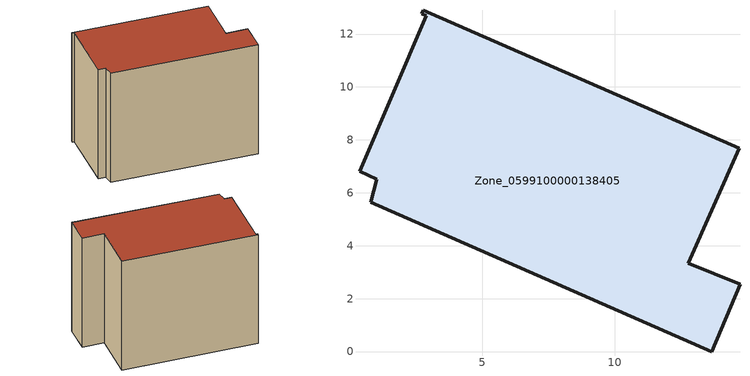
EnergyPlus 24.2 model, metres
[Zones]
Zone_0599100000138405
 floor ground (C_G): 12.79,3.33 14.73,2.54 13.67,0 0.77,5.65 0.99,6.52 0.35,6.81 2.88,12.69 2.7,12.76 2.75,12.89 14.71,7.69 z0
 wall outside (C_F): 14.73,2.54 12.79,3.33 14.71,7.69 2.75,12.89 2.7,12.76 2.88,12.69 0.35,6.81 0.99,6.52 0.77,5.65 13.67,0 14.73,2.54 z0:11.73
 roof outside (C_R): 0.99,6.52 0.77,5.65 13.67,0 14.73,2.54 12.79,3.33 14.71,7.69 2.75,12.89 2.7,12.76 2.88,12.69 0.35,6.81 z11.73
[BUILDING]
Pand.0599100000138405: North Axis=0; Terrain=City; Loads Convergence Tolerance Value=0.04; Temperature Convergence Tolerance Value=0.4; Solar Distribution=FullExterior; Maximum Number of Warmup Days=25; Minimum Number of Warmup Days=1
[Site:Location]
Rotterdam.The.Hague.AP_ZH_NLD Design_Conditions: Latitude=51.96; Longitude=4.45; Time Zone=1; Elevation=-4.5
[SITE:GROUNDTEMPERATURE:BUILDINGSURFACE]
18, 18, 18, 18, 18, 18, 18, 18, 18, 18, 18, 18
[MATERIAL] Thermal Absorptance=0.9; Solar Absorptance=0.7; Visible Absorptance=0.7
Name | Roughness | Thickness | Conductivity | Density | Specific Heat
G.TI.1946 | MediumSmooth | 0.15 | 1 | 540 | 1210
F.TI.1946 | Rough | 0.3 | 0.857143 | 1920 | 840
R.TI.1946 | MediumRough | 0.2 | 0.1 | 1500 | 1000
[CONSTRUCTION]
C_G: G.TI.1946
C_F: F.TI.1946
C_R: R.TI.1946
[ZONE]
Zone_0599100000138405: Type=1; Multiplier=1; Ceiling Height=Autocalculate; Volume=Autocalculate; Floor Area=autocalculate; Part of Total Floor Area=Yes
[ZONEINFILTRATION:DESIGNFLOWRATE]
Infil_Zone_0599100000138405: Zone or ZoneList or Space or SpaceList=Zone_0599100000138405; Schedule=AlwaysOn; Design Flow Rate Calculation Method=Flow/Area; Flow Rate per Floor Area=0.003; Constant Term Coefficient=1; Temperature Term Coefficient=0; Velocity Term Coefficient=0; Velocity Squared Term Coefficient=0
[HVACTEMPLATE:ZONE:IDEALLOADSAIRSYSTEM]
Zone_0599100000138405: Maximum Heating Supply Air Temperature=50; Minimum Cooling Supply Air Temperature=13; Maximum Heating Supply Air Humidity Ratio=0.0156; Minimum Cooling Supply Air Humidity Ratio=0.0077; Heating Limit=NoLimit; Cooling Limit=NoLimit; Dehumidification Control Type=ConstantSensibleHeatRatio; Cooling Sensible Heat Ratio=0.7; Dehumidification Setpoint=60; Humidification Control Type=None; Humidification Setpoint=30; Outdoor Air Method=None; Outdoor Air Flow Rate per Person=0.00944; Outdoor Air Flow Rate per Zone Floor Area=0; Outdoor Air Flow Rate per Zone=0; Demand Controlled Ventilation Type=None; Outdoor Air Economizer Type=NoEconomizer; Heat Recovery Type=None; Sensible Heat Recovery Effectiveness=0.7; Latent Heat Recovery Effectiveness=0.65
[ZONECONTROL:THERMOSTAT]
ThermostatControl_Zone_0599100000138405: Zone or ZoneList=Zone_0599100000138405; Control Type Schedule=DualSetpointControlType; Control 1=Thermostat_Zone_0599100000138405; Temperature Difference Between Cutout And Setpoint=0
[THERMOSTATSETPOINT:DUALSETPOINT]
Thermostat_Zone_0599100000138405: Heating Setpoint Temperature Schedule=HeatingSetpoint_Zone_0599100000138405; Cooling Setpoint Temperature Schedule=CoolingSetpoint_Zone_0599100000138405
[SCHEDULE:COMPACT]
HeatingSetpoint_Zone_0599100000138405: Through: 12/31, For: AllDays, Until: 24:00, 21
CoolingSetpoint_Zone_0599100000138405: Through: 12/31, For: AllDays, Until: 24:00, 24
DualSetpointControlType: Through: 12/31, For: AllDays, Until: 24:00, 4
AlwaysOn: Through: 12/31, For: AllDays, Until: 24:00, 1
